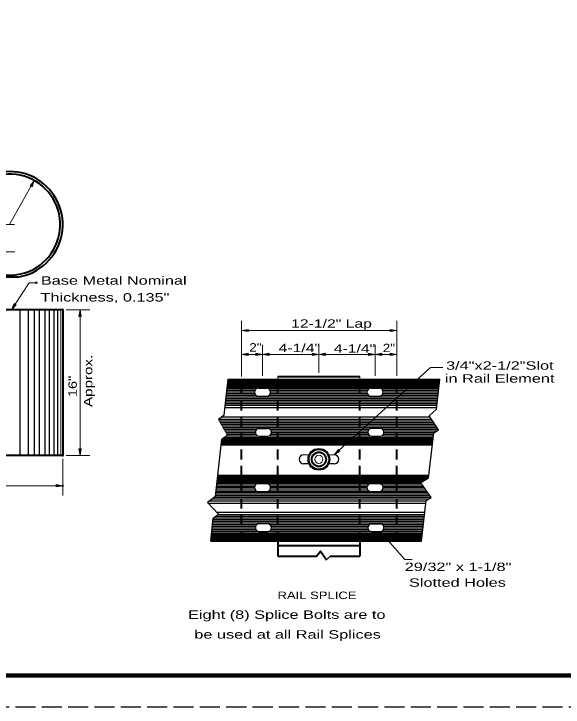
# Model space of a CAD drawing. Extents: x 1.3 to 36.6, y 35.1 to 57.1.
# Drawn here: x 9.81 to 18.53, y 35.08 to 46.08 of the extents above; entities that cross this region are included whole.
import ezdxf

# ---------------------------------------------------------------- set-up
doc = ezdxf.new("R2010")
doc.units = 0
doc.header["$LTSCALE"] = 0.053
doc.header["$PDMODE"] = 32
doc.header["$PDSIZE"] = 0.0265
doc.linetypes.add('LONG_DASHED', pattern=[7.5, 6, -1.5])
doc.linetypes.add('MEDIUM_DASHED', pattern=[4.5, 3, -1.5])
for name, color, linetype, lineweight in [('1', 7, 'Continuous', 25), ('2', 7, 'MEDIUM_DASHED', 40), ('3', 7, 'Continuous', 13), ('5', 7, 'Continuous', 25), ('6', 7, 'Continuous', 13)]:
    doc.layers.add(name, color=color, linetype=linetype, lineweight=lineweight)

msp = doc.modelspace()

# ---------------------------------------------------------------- hatches: boundary and pattern name
at = {"layer": '1'}
for points in [[(10.07143, 43.356), (10.10233, 43.3387), (10.13874, 43.44006), (10.13874, 43.44006)], [(10.88282, 41.28326), (10.84741, 41.28326), (10.86511, 41.38951), (10.86511, 41.38951)], [(13.52899, 41.04265), (13.52899, 41.07806), (13.42274, 41.06035), (13.42274, 41.06035)], [(15.78487, 41.04265), (15.78487, 41.07806), (15.89112, 41.06035), (15.89112, 41.06035)], [(13.52899, 40.66436), (13.52899, 40.69978), (13.42274, 40.68207), (13.42274, 40.68207)], [(13.65295, 40.66436), (13.65295, 40.69978), (13.7592, 40.68207), (13.7592, 40.68207)], [(13.86545, 40.66436), (13.86545, 40.69978), (13.7592, 40.68207), (13.7592, 40.68207)], [(14.54557, 40.66436), (14.54557, 40.69978), (14.65182, 40.68207), (14.65182, 40.68207)], [(14.75807, 40.66436), (14.75807, 40.69978), (14.65182, 40.68207), (14.65182, 40.68207)], [(15.43769, 40.66436), (15.43769, 40.69978), (15.54394, 40.68207), (15.54394, 40.68207)], [(15.65019, 40.66436), (15.65019, 40.69978), (15.54394, 40.68207), (15.54394, 40.68207)], [(15.78487, 40.66436), (15.78487, 40.69978), (15.89112, 40.68207), (15.89112, 40.68207)], [(10.88282, 39.1837), (10.84741, 39.1837), (10.86511, 39.07745), (10.86511, 39.07745)], [(10.4831, 38.57884), (10.4831, 38.61425), (10.58935, 38.59655), (10.58935, 38.59655)]]:
    msp.add_hatch(color=256, dxfattribs=at).paths.add_polyline_path(points)
at = {"layer": '3'}
for points in [[(9.85107, 41.46882), (9.82141, 41.48818), (9.77818, 41.38951), (9.77818, 41.38951)], [(14.98534, 39.14737), (14.9616, 39.17365), (14.89464, 39.08929), (14.89464, 39.08929)], [(15.68555, 37.77704), (15.7122, 37.80036), (15.6289, 37.86867), (15.6289, 37.86867)]]:
    msp.add_hatch(color=256, dxfattribs=at).paths.add_polyline_path(points)

# ---------------------------------------------------------------- linework, layer by layer
at = {"layer": '1', "lineweight": 13}
for p, q in [((9.7472, 42.74016), (10.13874, 43.44006)), ((9.67069, 42.74016), (9.82369, 42.74016)), ((8.69814, 42.31093), (9.8297, 42.31093)), ((9.71534, 41.94269), (9.8297, 41.94269)), ((10.64248, 41.38951), (11.01811, 41.38951)), ((10.86511, 41.28326), (10.86511, 39.1837)), ((13.42274, 40.33179), (13.42274, 41.21335)), ((15.89112, 40.34154), (15.89112, 41.21335)), ((13.52899, 41.06035), (15.78487, 41.06035)), ((13.42274, 40.34154), (13.42274, 40.83507)), ((13.7592, 40.34154), (13.7592, 40.83507)), ((13.7592, 40.34154), (13.7592, 40.83507)), ((14.65182, 40.38619), (14.65182, 40.83507)), ((14.65182, 40.38619), (14.65182, 40.83507)), ((15.54394, 40.34154), (15.54394, 40.83507)), ((15.54394, 40.34154), (15.54394, 40.83507)), ((15.89112, 40.34154), (15.89112, 40.83507)), ((13.52899, 40.68207), (13.65295, 40.68207)), ((13.86545, 40.68207), (14.54557, 40.68207)), ((14.75807, 40.68207), (15.43769, 40.68207)), ((15.65019, 40.68207), (15.78487, 40.68207)), ((14.00231, 40.28842), (14.00231, 40.33306)), ((15.30133, 40.28842), (15.30133, 40.33306)), ((13.05965, 39.64832), (13.202, 39.39278)), ((15.48663, 39.50765), (15.6289, 39.50765)), ((10.64248, 39.07745), (11.01811, 39.07745)), ((10.58935, 39.02432), (10.58935, 38.44355)), ((6.96872, 38.59655), (10.4831, 38.59655)), ((13.06293, 38.14768), (12.97712, 38.08235)), ((13.70187, 37.99401), (13.84416, 37.99401)), ((14.8305, 37.4807), (14.77255, 37.4226))]:
    msp.add_line(p, q, dxfattribs=at)
at = {"layer": '1', "lineweight": 40}
for p, q in [((9.87659, 41.908), (6.89086, 41.908)), ((10.58935, 41.38951), (9.26657, 41.38951)), ((10.58935, 41.38951), (10.58935, 39.07745)), ((14.00231, 40.33306), (15.30133, 40.33306)), ((10.58935, 39.07745), (9.26657, 39.07745)), ((14.00231, 37.71819), (14.00231, 37.4807)), ((14.00231, 37.6486), (15.30133, 37.6486)), ((15.30133, 37.71819), (15.30133, 37.4807)), ((14.8305, 37.4807), (15.30133, 37.4807))]:
    msp.add_line(p, q, dxfattribs=at)
at = {"layer": '1'}
for p, q in [((13.15243, 39.71758), (13.21361, 40.28842)), ((13.21361, 40.28842), (16.57173, 40.28842)), ((13.68805, 40.14468), (13.83033, 40.14468)), ((15.4728, 40.14468), (15.61508, 40.14468)), ((13.68805, 40.01934), (13.83033, 40.01934)), ((15.4728, 40.01934), (15.61508, 40.01934)), ((13.15243, 39.71758), (13.05965, 39.64832)), ((13.70187, 39.50765), (13.84416, 39.50765)), ((13.202, 39.39278), (13.11177, 39.3384)), ((13.70187, 39.3823), (13.84416, 39.3823)), ((15.48663, 39.3823), (15.6289, 39.3823)), ((13.0138, 38.42452), (13.11177, 39.3384)), ((13.68805, 38.63104), (13.83033, 38.63104)), ((15.4728, 38.63104), (15.61508, 38.63104)), ((13.68805, 38.50571), (13.83033, 38.50571)), ((15.4728, 38.50571), (15.61508, 38.50571)), ((16.35261, 38.36467), (16.4348, 38.41301)), ((12.93809, 37.71819), (12.97712, 38.08235)), ((15.48663, 37.99401), (15.6289, 37.99401)), ((13.70187, 37.86867), (13.84416, 37.86867)), ((15.48663, 37.86867), (15.6289, 37.86867))]:
    msp.add_line(p, q, dxfattribs=at)
at = {"layer": '1', "linetype": 'LONG_DASHED'}
msp.add_line((36.49207, 35.08429), (1.29207, 35.08429), dxfattribs=at)
at = {"layer": '1', "lineweight": 158}
msp.add_lwpolyline([(36.40874, 56.58429), (36.40874, 35.58429), (3.90874, 35.58429)], dxfattribs=at)
at = {"layer": '1', "lineweight": 13}
for points in [[(10.07143, 43.356), (10.10233, 43.3387), (10.13874, 43.44006), (10.13874, 43.44006)], [(10.88282, 41.28326), (10.84741, 41.28326), (10.86511, 41.38951), (10.86511, 41.38951)], [(13.52899, 41.04265), (13.52899, 41.07806), (13.42274, 41.06035), (13.42274, 41.06035)], [(15.78487, 41.04265), (15.78487, 41.07806), (15.89112, 41.06035), (15.89112, 41.06035)], [(13.52899, 40.66436), (13.52899, 40.69978), (13.42274, 40.68207), (13.42274, 40.68207)], [(13.65295, 40.66436), (13.65295, 40.69978), (13.7592, 40.68207), (13.7592, 40.68207)], [(13.86545, 40.66436), (13.86545, 40.69978), (13.7592, 40.68207), (13.7592, 40.68207)], [(14.54557, 40.66436), (14.54557, 40.69978), (14.65182, 40.68207), (14.65182, 40.68207)], [(14.75807, 40.66436), (14.75807, 40.69978), (14.65182, 40.68207), (14.65182, 40.68207)], [(15.43769, 40.66436), (15.43769, 40.69978), (15.54394, 40.68207), (15.54394, 40.68207)], [(15.65019, 40.66436), (15.65019, 40.69978), (15.54394, 40.68207), (15.54394, 40.68207)], [(15.78487, 40.66436), (15.78487, 40.69978), (15.89112, 40.68207), (15.89112, 40.68207)], [(10.88282, 39.1837), (10.84741, 39.1837), (10.86511, 39.07745), (10.86511, 39.07745)], [(10.4831, 38.57884), (10.4831, 38.61425), (10.58935, 38.59655), (10.58935, 38.59655)]]:
    msp.add_lwpolyline(points, close=True, dxfattribs=at)
at = {"layer": '1'}
for points in [[(16.39301, 38.71939), (16.47491, 39.43831), (16.55252, 39.48425), (16.39976, 39.70642), (16.51772, 39.81418), (16.57173, 40.28842)], [(13.0138, 38.42452), (12.88479, 38.33098), (13.06293, 38.14768)], [(12.93809, 37.71819), (16.27897, 37.71819), (16.35261, 38.36467)]]:
    msp.add_lwpolyline(points, dxfattribs=at)
at = {"layer": '1', "lineweight": 13}
msp.add_lwpolyline([(16.4348, 38.41301), (16.27203, 38.6432), (16.39301, 38.71939)], dxfattribs=at)
at = {"layer": '1', "lineweight": 40}
msp.add_lwpolyline([(14.00231, 37.4807), (14.61566, 37.4807), (14.68025, 37.55817), (14.77255, 37.4226)], dxfattribs=at)
at = {"layer": '1'}
msp.add_circle((14.65297, 39.01612), 0.1726, dxfattribs=at)
at = {"layer": '1', "lineweight": 40}
for radius, start in [(0.84216, 278.83941), (0.80199, 263.91871)]:
    msp.add_arc((9.74719, 42.74016), radius, start, 129.56379, dxfattribs=at)
at = {"layer": '1'}
for centre, start, end in [((13.69424, 40.08202), 95.63271, 264.36728), ((13.82415, 40.08202), 275.63271, 84.36728), ((15.47898, 40.08202), 95.63271, 264.36728), ((15.6089, 40.08202), 275.63271, 84.36728), ((13.70806, 39.44498), 95.63271, 264.36728), ((13.83797, 39.44498), 275.63271, 84.36728), ((15.4928, 39.44498), 95.63271, 264.36728), ((15.62272, 39.44498), 275.63271, 84.36728), ((13.69424, 38.56837), 95.63271, 264.36728), ((13.82415, 38.56837), 275.63271, 84.36728), ((15.47898, 38.56837), 95.63271, 264.36728), ((15.6089, 38.56837), 275.63271, 84.36728), ((13.70806, 37.93134), 95.63271, 264.36728), ((13.83797, 37.93134), 275.63271, 84.36728), ((15.4928, 37.93134), 95.63271, 264.36728), ((15.62272, 37.93134), 275.63271, 84.36728)]:
    msp.add_arc(centre, 0.06297, start, end, dxfattribs=at)
at = {"layer": '2'}
for p, q in [((13.42274, 37.71819), (13.42274, 40.28842)), ((14.00231, 37.71819), (14.00231, 40.28842)), ((15.30133, 37.71819), (15.30133, 40.28842)), ((15.89112, 37.71819), (15.89112, 40.28842)), ((14.00231, 37.71819), (14.00231, 39.50808)), ((15.30133, 37.71819), (15.30133, 39.52556))]:
    msp.add_line(p, q, dxfattribs=at)
at = {"layer": '3'}
for points in [[(9.83624, 41.4785), (10.0585, 41.81914), (10.17044, 41.81914)], [(14.97348, 39.16051), (16.42492, 40.47168), (16.61714, 40.47168)], [(15.69887, 37.78871), (16.0165, 37.42571), (16.13259, 37.42571)]]:
    msp.add_lwpolyline(points, dxfattribs=at)
for points in [[(9.85107, 41.46882), (9.82141, 41.48818), (9.77818, 41.38951), (9.77818, 41.38951)], [(14.98534, 39.14737), (14.9616, 39.17365), (14.89464, 39.08929), (14.89464, 39.08929)], [(15.68555, 37.77704), (15.7122, 37.80036), (15.6289, 37.86867), (15.6289, 37.86867)]]:
    msp.add_lwpolyline(points, close=True, dxfattribs=at)
msp.add_point((10.17044, 41.81914), dxfattribs=at)
at = {"layer": '5'}
for p, q in [((9.90965, 41.38951), (9.90965, 39.07745)), ((10.0411, 41.38951), (10.0411, 39.07745)), ((10.13751, 41.38951), (10.13751, 39.07745)), ((10.21639, 41.38951), (10.21639, 39.07745)), ((10.3128, 39.07745), (10.3128, 41.38951)), ((10.37415, 41.38951), (10.37415, 39.07745)), ((10.45302, 39.07745), (10.45302, 41.38951)), ((10.5056, 41.38951), (10.5056, 39.07745)), ((13.21134, 40.26725), (16.56932, 40.26725)), ((13.20019, 40.16318), (16.55747, 40.16318)), ((13.20231, 40.183), (16.55973, 40.183)), ((13.20407, 40.1994), (16.56159, 40.1994)), ((13.20579, 40.21536), (16.56341, 40.21536)), ((13.20686, 40.22549), (16.56457, 40.22549)), ((13.20796, 40.2356), (16.56572, 40.2356)), ((13.20904, 40.24574), (16.56687, 40.24574)), ((13.2101, 40.25557), (16.568, 40.25557)), ((13.18903, 40.05903), (13.63561, 40.05903)), ((13.19197, 40.08648), (13.63143, 40.08648)), ((13.1947, 40.11185), (13.63879, 40.11185)), ((13.19754, 40.1385), (13.66639, 40.1385)), ((13.852, 40.1385), (15.45114, 40.1385)), ((13.8796, 40.11185), (15.42353, 40.11185)), ((13.88278, 40.05903), (15.42035, 40.05903)), ((13.88697, 40.08648), (15.41617, 40.08648)), ((15.63674, 40.1385), (16.55466, 40.1385)), ((15.66435, 40.11185), (16.55162, 40.11185)), ((15.66753, 40.05903), (16.5456, 40.05903)), ((15.67172, 40.08648), (16.54873, 40.08648)), ((13.17774, 39.95375), (16.53361, 39.95375)), ((13.18059, 39.98038), (16.53665, 39.98038)), ((13.18345, 40.00701), (16.53968, 40.00701)), ((13.18618, 40.0324), (13.65546, 40.0324)), ((13.86294, 40.0324), (15.4402, 40.0324)), ((15.64768, 40.0324), (16.54257, 40.0324)), ((13.16519, 39.83665), (16.52027, 39.83665)), ((13.16918, 39.87383), (16.52247, 39.87383)), ((13.17203, 39.90048), (16.52754, 39.90048)), ((13.17489, 39.92711), (16.53058, 39.92711)), ((13.06612, 39.65316), (16.43639, 39.65316)), ((13.0718, 39.62651), (16.4547, 39.62651)), ((13.11594, 39.69034), (16.41081, 39.69034)), ((13.08662, 39.59987), (16.47302, 39.59987)), ((13.10147, 39.57325), (16.49027, 39.57325)), ((13.1163, 39.54661), (16.50965, 39.54661)), ((13.13124, 39.51997), (16.52796, 39.51997)), ((13.14529, 39.49459), (13.66928, 39.49459)), ((13.87676, 39.49459), (15.45402, 39.49459)), ((15.6615, 39.49459), (16.54541, 39.49459)), ((13.16012, 39.46795), (13.64943, 39.46795)), ((13.17541, 39.44051), (13.64525, 39.44051)), ((13.18955, 39.41512), (13.6526, 39.41512)), ((13.19489, 39.3885), (13.68021, 39.3885)), ((13.86582, 39.3885), (15.46496, 39.3885)), ((13.89343, 39.41512), (15.43735, 39.41512)), ((13.8966, 39.46795), (15.43418, 39.46795)), ((13.90079, 39.44051), (15.42999, 39.44051)), ((15.65056, 39.3885), (16.46923, 39.3885)), ((15.67817, 39.41512), (16.47227, 39.41512)), ((15.68135, 39.46795), (16.52499, 39.46795)), ((15.68554, 39.44051), (16.47516, 39.44051)), ((13.10459, 39.27142), (16.4559, 39.27142)), ((13.10565, 39.28125), (16.45701, 39.28125)), ((13.10674, 39.29139), (16.45817, 39.29139)), ((13.10781, 39.3015), (16.45932, 39.3015)), ((13.10891, 39.31164), (16.46047, 39.31164)), ((13.11061, 39.32759), (16.46229, 39.32759)), ((13.12105, 39.34399), (16.46416, 39.34399)), ((13.15394, 39.36382), (16.46642, 39.36382)), ((13.10212, 39.24832), (16.45326, 39.24832)), ((13.10334, 39.25975), (16.45456, 39.25975)), ((14.49665, 38.94296), (14.41131, 38.94296)), ((14.89464, 38.94296), (14.80929, 38.94296)), ((13.0457, 38.72197), (16.3933, 38.72197)), ((13.04677, 38.7321), (16.39447, 38.7321)), ((13.04783, 38.74194), (16.39558, 38.74194)), ((13.04908, 38.75359), (16.39691, 38.75359)), ((13.05031, 38.76503), (16.39821, 38.76503)), ((13.03528, 38.62485), (13.66639, 38.62485)), ((13.03793, 38.64953), (16.28209, 38.64953)), ((13.04005, 38.66936), (16.31357, 38.66936)), ((13.04181, 38.68575), (16.3396, 38.68575)), ((13.04352, 38.70172), (16.36496, 38.70172)), ((13.0446, 38.71184), (16.38103, 38.71184)), ((13.852, 38.62485), (15.45114, 38.62485)), ((15.63674, 38.62485), (16.285, 38.62485)), ((13.02391, 38.51876), (13.65546, 38.51876)), ((13.02676, 38.5454), (13.63561, 38.5454)), ((13.02971, 38.57283), (13.63143, 38.57283)), ((13.03243, 38.59822), (13.63879, 38.59822)), ((13.86294, 38.51876), (15.4402, 38.51876)), ((13.8796, 38.59822), (15.42353, 38.59822)), ((13.88278, 38.5454), (15.42035, 38.5454)), ((13.88697, 38.57283), (15.41617, 38.57283)), ((15.64768, 38.51876), (16.36003, 38.51876)), ((15.66435, 38.59822), (16.30383, 38.59822)), ((15.66753, 38.5454), (16.34119, 38.5454)), ((15.67172, 38.57283), (16.32178, 38.57283)), ((12.99857, 38.41347), (16.43449, 38.41347)), ((13.01548, 38.4401), (16.41566, 38.4401)), ((13.01833, 38.46674), (16.39681, 38.46674)), ((13.02119, 38.49338), (16.37798, 38.49338)), ((12.89253, 38.323), (16.34786, 38.323)), ((12.92509, 38.3602), (16.35209, 38.3602)), ((12.96183, 38.38683), (16.39029, 38.38683)), ((13.03473, 38.17671), (16.3312, 38.17671)), ((12.98223, 38.08624), (16.3209, 38.08624)), ((13.01721, 38.11287), (16.32393, 38.11287)), ((13.0522, 38.13951), (16.32696, 38.13951)), ((12.9634, 37.95431), (13.64943, 37.95431)), ((12.96626, 37.98095), (13.66928, 37.98095)), ((12.96897, 38.00633), (16.31179, 38.00633)), ((12.97183, 38.03297), (16.31482, 38.03297)), ((12.97469, 38.0596), (16.31785, 38.0596)), ((13.87676, 37.98095), (15.45402, 37.98095)), ((13.8966, 37.95431), (15.43418, 37.95431)), ((15.6615, 37.98095), (16.3089, 37.98095)), ((15.68135, 37.95431), (16.30588, 37.95431)), ((12.95224, 37.85018), (16.29401, 37.85018)), ((12.95487, 37.87485), (13.68021, 37.87485)), ((12.95774, 37.90149), (13.6526, 37.90149)), ((12.96046, 37.92687), (13.64525, 37.92687)), ((13.86582, 37.87485), (15.46496, 37.87485)), ((13.89343, 37.90149), (15.43735, 37.90149)), ((13.90079, 37.92687), (15.42999, 37.92687)), ((15.65056, 37.87485), (16.29681, 37.87485)), ((15.67817, 37.90149), (16.29985, 37.90149)), ((15.68554, 37.92687), (16.30274, 37.92687)), ((12.93985, 37.73469), (16.28084, 37.73469)), ((12.94108, 37.74611), (16.28215, 37.74611)), ((12.94233, 37.75778), (16.28348, 37.75778)), ((12.94339, 37.76761), (16.2846, 37.76761)), ((12.94448, 37.77774), (16.28575, 37.77774)), ((12.94555, 37.78786), (16.28691, 37.78786)), ((12.94665, 37.798), (16.28806, 37.798)), ((12.94835, 37.81396), (16.28987, 37.81396)), ((12.95011, 37.83034), (16.29175, 37.83034))]:
    msp.add_line(p, q, dxfattribs=at)
at = {"layer": '5', "lineweight": 13}
for p, q in [((10.55819, 39.07745), (10.55819, 41.38951)), ((13.21257, 40.27867), (16.57062, 40.27867)), ((14.41131, 39.08929), (14.49665, 39.08929)), ((14.80929, 39.08929), (14.89464, 39.08929))]:
    msp.add_line(p, q, dxfattribs=at)
at = {"layer": '5'}
for radius in [0.15519, 0.11956, 0.11956, 0.10769]:
    msp.add_circle((14.65297, 39.01612), radius, dxfattribs=at)
at = {"layer": '5', "lineweight": 13}
msp.add_circle((14.65297, 39.01612), 0.0645, dxfattribs=at)
at = {"layer": '5'}
for centre, start, end in [((14.41131, 39.01612), 90, 270), ((14.89463, 39.01612), 270, 90)]:
    msp.add_arc(centre, 0.07316, start, end, dxfattribs=at)
at = {"layer": '6'}
for p, q in [((15.89112, 41.06035), (15.89114, 41.06035)), ((13.7592, 40.68207), (13.75921, 40.68207)), ((14.65182, 40.68207), (14.65183, 40.68207)), ((15.54394, 40.68207), (15.54395, 40.68207)), ((15.89112, 40.68207), (15.89114, 40.68207)), ((13.42274, 40.28842), (13.42275, 40.28842)), ((13.42274, 40.27867), (13.42275, 40.27867)), ((13.7592, 40.28842), (13.75921, 40.28842)), ((13.7592, 40.28842), (13.75921, 40.28842)), ((14.65182, 40.33306), (14.65183, 40.33306)), ((14.65182, 40.33306), (14.65183, 40.33306)), ((15.54394, 40.28842), (15.54395, 40.28842)), ((15.54394, 40.28842), (15.54395, 40.28842)), ((15.89112, 40.28842), (15.89114, 40.28842)), ((15.89112, 40.28842), (15.89114, 40.28842)), ((10.86511, 39.07745), (10.86512, 39.07745))]:
    msp.add_line(p, q, dxfattribs=at)
for p in [(10.58935, 41.38951), (10.58935, 39.07745), (10.58935, 38.59655)]:
    msp.add_point(p, dxfattribs=at)

# ---------------------------------------------------------------- texts
at = {"layer": '1'}
for s, width, p in [('12-1/2" Lap', 1.4, (14.21227, 41.10426)), ('2"', 1.2, (13.54911, 40.72597)), ('4-1/4"', 1.4, (14.01452, 40.717)), ('4-1/4"', 1.4, (14.88897, 40.70804)), ('2"', 1.2, (15.66672, 40.717))]:
    msp.add_text(s, height=0.1333, dxfattribs=dict(at, width=width)).set_placement(p)
at = {"layer": '1', "width": 1.3}
msp.add_text('16"', height=0.1333, rotation=90, dxfattribs=at).set_placement((10.8128, 40.00271))
at = {"layer": '3'}
for s, height, width, p in [('Base Metal Nominal', 0.1333, 1.45, (10.24274, 41.78716)), ('Thickness, 0.135"', 0.1333, 1.45, (10.23622, 41.51989)), ('3/4"x2-1/2"Slot', 0.1333, 1.45, (16.66974, 40.43787)), ('in Rail Element', 0.1333, 1.45, (16.65182, 40.23278)), ('29/32" x 1-1/8"', 0.1333, 1.45, (16.01424, 37.24385)), ('Slotted Holes', 0.1333, 1.45, (16.08151, 36.99432)), ('RAIL SPLICE', 0.119, 1.3, (13.99623, 36.79867)), ('Eight (8) Splice Bolts are to', 0.1333, 1.45, (12.57768, 36.48511)), ('be used at all Rail Splices', 0.1333, 1.45, (12.67626, 36.1713))]:
    msp.add_text(s, height=height, dxfattribs=dict(at, width=width)).set_placement(p)
at = {"layer": '3', "width": 1.35}
msp.add_text('Approx.', height=0.1333, rotation=90, dxfattribs=at).set_placement((11.05884, 39.84645))

doc.saveas('drawing.dxf')
